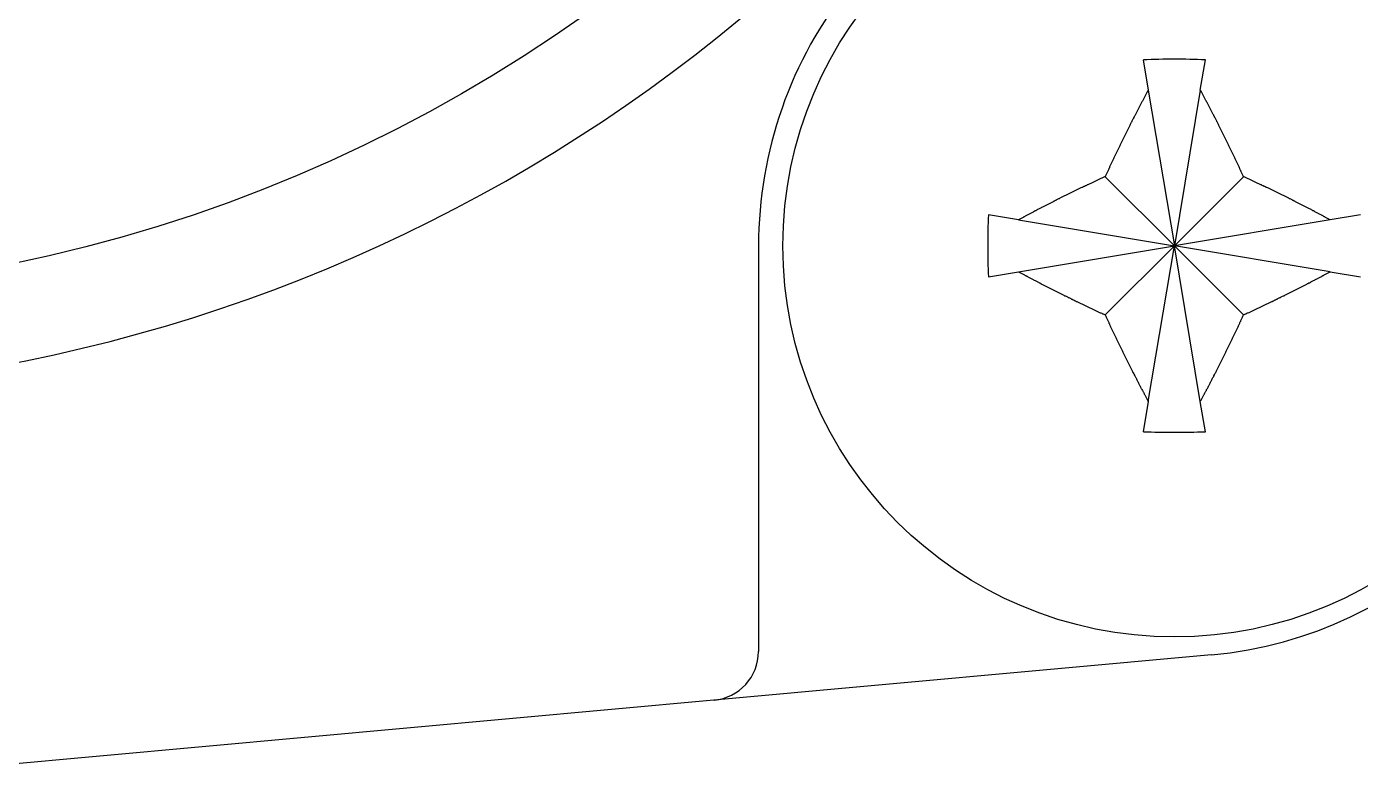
# Model space of a CAD drawing. Extents: x 55 to 320, y 62 to 485.
# Drawn here: x 87.55 to 101.18, y 83.31 to 90.97 of the extents above; entities that cross this region are included whole.
import ezdxf

# ---------------------------------------------------------------- set-up
doc = ezdxf.new("R2010")
doc.units = 0
doc.header["$MEASUREMENT"] = 0
doc.layers.add('FR_QBM1_G14_40U', color=7, linetype='CONTINUOUS')

msp = doc.modelspace()

# ---------------------------------------------------------------- linework, layer by layer
at = {"layer": 'FR_QBM1_G14_40U', "color": 5, "linetype": 'Continuous'}
for p, q in [((98.962, 90.628), (99.013, 90.32)), ((99.544, 90.32), (99.596, 90.628)), ((99.013, 90.32), (99.279, 88.727)), ((99.544, 90.32), (99.279, 88.727)), ((98.572, 89.434), (99.279, 88.727)), ((99.986, 89.434), (99.279, 88.727)), ((97.686, 88.993), (97.378, 89.044)), ((101.18, 89.044), (100.872, 88.993)), ((97.686, 88.993), (99.279, 88.727)), ((100.872, 88.993), (99.279, 88.727)), ((95.029, 88.727), (95.029, 84.579)), ((97.686, 88.462), (99.279, 88.727)), ((98.572, 88.02), (99.279, 88.727)), ((99.013, 87.134), (99.279, 88.727)), ((99.544, 87.134), (99.279, 88.727)), ((99.986, 88.02), (99.279, 88.727)), ((100.872, 88.462), (99.279, 88.727)), ((97.378, 88.41), (97.686, 88.462)), ((100.872, 88.462), (101.18, 88.41)), ((99.013, 87.134), (98.962, 86.826)), ((99.596, 86.826), (99.544, 87.134)), ((99.66, 84.545), (94.574, 84.081)), ((94.574, 84.081), (86.14, 83.312))]:
    msp.add_line(p, q, dxfattribs=at)
for points in [[(99.013, 90.32, 0), (99.01, 90.314, 0), (99.006, 90.307, 0), (99.002, 90.3, 0), (98.999, 90.293, 0), (98.995, 90.287, 0), (98.992, 90.28, 0), (98.988, 90.273, 0), (98.984, 90.266, 0), (98.981, 90.26, 0), (98.977, 90.253, 0), (98.974, 90.246, 0), (98.97, 90.239, 0), (98.966, 90.233, 0), (98.963, 90.226, 0), (98.959, 90.219, 0), (98.956, 90.212, 0), (98.952, 90.206, 0), (98.948, 90.199, 0), (98.945, 90.192, 0), (98.941, 90.185, 0), (98.938, 90.178, 0), (98.934, 90.171, 0), (98.93, 90.165, 0), (98.927, 90.158, 0), (98.923, 90.151, 0), (98.92, 90.144, 0), (98.916, 90.137, 0), (98.913, 90.131, 0), (98.909, 90.124, 0), (98.906, 90.117, 0), (98.902, 90.11, 0), (98.898, 90.103, 0), (98.895, 90.097, 0), (98.891, 90.09, 0), (98.888, 90.083, 0), (98.884, 90.076, 0), (98.881, 90.069, 0), (98.877, 90.062, 0), (98.874, 90.055, 0), (98.87, 90.049, 0), (98.867, 90.042, 0), (98.863, 90.035, 0), (98.86, 90.028, 0), (98.856, 90.021, 0), (98.853, 90.014, 0), (98.849, 90.007, 0), (98.846, 90, 0), (98.842, 89.993, 0), (98.838, 89.987, 0), (98.835, 89.98, 0), (98.832, 89.973, 0), (98.828, 89.966, 0), (98.825, 89.959, 0), (98.821, 89.952, 0), (98.818, 89.945, 0), (98.814, 89.938, 0), (98.811, 89.931, 0), (98.807, 89.924, 0), (98.804, 89.918, 0), (98.8, 89.911, 0), (98.797, 89.904, 0), (98.793, 89.897, 0), (98.79, 89.89, 0), (98.786, 89.883, 0), (98.783, 89.876, 0), (98.779, 89.869, 0), (98.776, 89.862, 0), (98.773, 89.855, 0), (98.769, 89.848, 0), (98.766, 89.841, 0), (98.762, 89.834, 0), (98.759, 89.828, 0), (98.755, 89.82, 0), (98.752, 89.814, 0), (98.749, 89.807, 0), (98.745, 89.8, 0), (98.742, 89.793, 0), (98.738, 89.786, 0), (98.735, 89.779, 0), (98.732, 89.772, 0), (98.728, 89.765, 0), (98.725, 89.758, 0), (98.721, 89.751, 0), (98.718, 89.744, 0), (98.715, 89.737, 0), (98.711, 89.73, 0), (98.708, 89.723, 0), (98.704, 89.716, 0), (98.701, 89.709, 0), (98.698, 89.702, 0), (98.694, 89.695, 0), (98.691, 89.688, 0), (98.688, 89.681, 0), (98.684, 89.674, 0), (98.681, 89.667, 0), (98.677, 89.66, 0), (98.674, 89.653, 0), (98.671, 89.646, 0), (98.668, 89.639, 0), (98.664, 89.632, 0), (98.661, 89.625, 0), (98.657, 89.618, 0), (98.654, 89.611, 0), (98.651, 89.604, 0), (98.647, 89.597, 0), (98.644, 89.59, 0), (98.641, 89.582, 0), (98.638, 89.576, 0), (98.634, 89.569, 0), (98.631, 89.561, 0), (98.628, 89.554, 0), (98.624, 89.547, 0), (98.621, 89.54, 0), (98.618, 89.533, 0), (98.615, 89.526, 0), (98.611, 89.519, 0), (98.608, 89.512, 0), (98.605, 89.505, 0), (98.601, 89.498, 0), (98.598, 89.491, 0), (98.595, 89.484, 0), (98.591, 89.477, 0), (98.588, 89.47, 0), (98.585, 89.463, 0), (98.582, 89.455, 0), (98.579, 89.448, 0), (98.575, 89.441, 0), (98.572, 89.434, 0)], [(99.986, 89.434, 0), (99.983, 89.441, 0), (99.979, 89.448, 0), (99.976, 89.455, 0), (99.973, 89.463, 0), (99.97, 89.47, 0), (99.966, 89.477, 0), (99.963, 89.484, 0), (99.96, 89.491, 0), (99.957, 89.498, 0), (99.953, 89.505, 0), (99.95, 89.512, 0), (99.947, 89.519, 0), (99.944, 89.526, 0), (99.94, 89.533, 0), (99.937, 89.54, 0), (99.934, 89.547, 0), (99.93, 89.554, 0), (99.927, 89.561, 0), (99.924, 89.569, 0), (99.92, 89.576, 0), (99.917, 89.582, 0), (99.914, 89.59, 0), (99.91, 89.597, 0), (99.907, 89.604, 0), (99.904, 89.611, 0), (99.9, 89.618, 0), (99.897, 89.625, 0), (99.894, 89.632, 0), (99.89, 89.639, 0), (99.887, 89.646, 0), (99.884, 89.653, 0), (99.88, 89.66, 0), (99.877, 89.667, 0), (99.874, 89.674, 0), (99.87, 89.681, 0), (99.867, 89.688, 0), (99.864, 89.695, 0), (99.86, 89.702, 0), (99.857, 89.709, 0), (99.853, 89.716, 0), (99.85, 89.723, 0), (99.847, 89.73, 0), (99.843, 89.737, 0), (99.84, 89.744, 0), (99.837, 89.751, 0), (99.833, 89.758, 0), (99.83, 89.765, 0), (99.826, 89.772, 0), (99.823, 89.779, 0), (99.82, 89.786, 0), (99.816, 89.793, 0), (99.813, 89.8, 0), (99.809, 89.807, 0), (99.806, 89.814, 0), (99.802, 89.82, 0), (99.799, 89.828, 0), (99.796, 89.834, 0), (99.792, 89.841, 0), (99.789, 89.848, 0), (99.785, 89.855, 0), (99.782, 89.862, 0), (99.778, 89.869, 0), (99.775, 89.876, 0), (99.772, 89.883, 0), (99.768, 89.89, 0), (99.765, 89.897, 0), (99.761, 89.904, 0), (99.758, 89.911, 0), (99.754, 89.918, 0), (99.751, 89.924, 0), (99.747, 89.931, 0), (99.744, 89.938, 0), (99.74, 89.945, 0), (99.737, 89.952, 0), (99.733, 89.959, 0), (99.73, 89.966, 0), (99.726, 89.973, 0), (99.723, 89.98, 0), (99.719, 89.987, 0), (99.716, 89.993, 0), (99.712, 90, 0), (99.709, 90.007, 0), (99.705, 90.014, 0), (99.702, 90.021, 0), (99.698, 90.028, 0), (99.695, 90.035, 0), (99.691, 90.042, 0), (99.688, 90.049, 0), (99.684, 90.055, 0), (99.681, 90.062, 0), (99.677, 90.069, 0), (99.674, 90.076, 0), (99.67, 90.083, 0), (99.667, 90.09, 0), (99.663, 90.097, 0), (99.659, 90.103, 0), (99.656, 90.11, 0), (99.652, 90.117, 0), (99.649, 90.124, 0), (99.645, 90.131, 0), (99.642, 90.137, 0), (99.638, 90.144, 0), (99.635, 90.151, 0), (99.631, 90.158, 0), (99.627, 90.165, 0), (99.624, 90.171, 0), (99.62, 90.178, 0), (99.617, 90.185, 0), (99.613, 90.192, 0), (99.609, 90.199, 0), (99.606, 90.206, 0), (99.602, 90.212, 0), (99.599, 90.219, 0), (99.595, 90.226, 0), (99.592, 90.233, 0), (99.588, 90.239, 0), (99.584, 90.246, 0), (99.581, 90.253, 0), (99.577, 90.26, 0), (99.573, 90.266, 0), (99.57, 90.273, 0), (99.566, 90.28, 0), (99.563, 90.287, 0), (99.559, 90.293, 0), (99.555, 90.3, 0), (99.552, 90.307, 0), (99.548, 90.314, 0), (99.544, 90.32, 0)], [(98.572, 89.434, 0), (98.565, 89.431, 0), (98.558, 89.428, 0), (98.551, 89.424, 0), (98.544, 89.421, 0), (98.537, 89.418, 0), (98.529, 89.415, 0), (98.522, 89.411, 0), (98.515, 89.408, 0), (98.508, 89.405, 0), (98.501, 89.402, 0), (98.494, 89.398, 0), (98.487, 89.395, 0), (98.48, 89.392, 0), (98.473, 89.388, 0), (98.466, 89.385, 0), (98.459, 89.382, 0), (98.452, 89.379, 0), (98.445, 89.375, 0), (98.438, 89.372, 0), (98.431, 89.369, 0), (98.424, 89.365, 0), (98.417, 89.362, 0), (98.41, 89.359, 0), (98.403, 89.355, 0), (98.395, 89.352, 0), (98.388, 89.349, 0), (98.382, 89.345, 0), (98.374, 89.342, 0), (98.367, 89.339, 0), (98.36, 89.335, 0), (98.353, 89.332, 0), (98.346, 89.329, 0), (98.339, 89.325, 0), (98.332, 89.322, 0), (98.325, 89.319, 0), (98.318, 89.315, 0), (98.311, 89.312, 0), (98.304, 89.308, 0), (98.297, 89.305, 0), (98.29, 89.302, 0), (98.283, 89.298, 0), (98.276, 89.295, 0), (98.269, 89.292, 0), (98.262, 89.288, 0), (98.255, 89.285, 0), (98.248, 89.281, 0), (98.241, 89.278, 0), (98.234, 89.275, 0), (98.228, 89.271, 0), (98.221, 89.268, 0), (98.213, 89.264, 0), (98.207, 89.261, 0), (98.2, 89.258, 0), (98.193, 89.254, 0), (98.186, 89.251, 0), (98.179, 89.247, 0), (98.172, 89.244, 0), (98.165, 89.24, 0), (98.158, 89.237, 0), (98.151, 89.234, 0), (98.144, 89.23, 0), (98.137, 89.227, 0), (98.13, 89.223, 0), (98.123, 89.22, 0), (98.116, 89.216, 0), (98.109, 89.213, 0), (98.102, 89.209, 0), (98.096, 89.206, 0), (98.089, 89.203, 0), (98.082, 89.199, 0), (98.075, 89.196, 0), (98.068, 89.192, 0), (98.061, 89.189, 0), (98.054, 89.185, 0), (98.047, 89.182, 0), (98.04, 89.178, 0), (98.033, 89.175, 0), (98.026, 89.171, 0), (98.02, 89.168, 0), (98.013, 89.164, 0), (98.006, 89.161, 0), (97.999, 89.157, 0), (97.992, 89.154, 0), (97.985, 89.15, 0), (97.978, 89.147, 0), (97.971, 89.143, 0), (97.965, 89.14, 0), (97.958, 89.136, 0), (97.951, 89.132, 0), (97.944, 89.129, 0), (97.937, 89.126, 0), (97.93, 89.122, 0), (97.923, 89.118, 0), (97.917, 89.115, 0), (97.91, 89.111, 0), (97.903, 89.108, 0), (97.896, 89.104, 0), (97.889, 89.101, 0), (97.882, 89.097, 0), (97.876, 89.094, 0), (97.869, 89.09, 0), (97.862, 89.086, 0), (97.855, 89.083, 0), (97.848, 89.079, 0), (97.841, 89.076, 0), (97.835, 89.072, 0), (97.828, 89.069, 0), (97.821, 89.065, 0), (97.814, 89.061, 0), (97.808, 89.058, 0), (97.801, 89.054, 0), (97.794, 89.051, 0), (97.787, 89.047, 0), (97.78, 89.043, 0), (97.774, 89.04, 0), (97.767, 89.036, 0), (97.76, 89.033, 0), (97.753, 89.029, 0), (97.746, 89.025, 0), (97.74, 89.022, 0), (97.733, 89.018, 0), (97.726, 89.014, 0), (97.719, 89.011, 0), (97.713, 89.007, 0), (97.706, 89.004, 0), (97.699, 89, 0), (97.693, 88.996, 0), (97.686, 88.993, 0)], [(100.872, 88.993, 0), (100.865, 88.996, 0), (100.859, 89, 0), (100.852, 89.004, 0), (100.845, 89.007, 0), (100.838, 89.011, 0), (100.832, 89.014, 0), (100.825, 89.018, 0), (100.818, 89.022, 0), (100.811, 89.025, 0), (100.805, 89.029, 0), (100.798, 89.033, 0), (100.791, 89.036, 0), (100.784, 89.04, 0), (100.778, 89.043, 0), (100.771, 89.047, 0), (100.764, 89.051, 0), (100.757, 89.054, 0), (100.75, 89.058, 0), (100.744, 89.061, 0), (100.737, 89.065, 0), (100.73, 89.069, 0), (100.723, 89.072, 0), (100.716, 89.076, 0), (100.71, 89.079, 0), (100.703, 89.083, 0), (100.696, 89.086, 0), (100.689, 89.09, 0), (100.682, 89.094, 0), (100.676, 89.097, 0), (100.669, 89.101, 0), (100.662, 89.104, 0), (100.655, 89.108, 0), (100.648, 89.111, 0), (100.641, 89.115, 0), (100.634, 89.118, 0), (100.628, 89.122, 0), (100.621, 89.126, 0), (100.614, 89.129, 0), (100.607, 89.132, 0), (100.6, 89.136, 0), (100.593, 89.14, 0), (100.587, 89.143, 0), (100.58, 89.147, 0), (100.573, 89.15, 0), (100.566, 89.154, 0), (100.559, 89.157, 0), (100.552, 89.161, 0), (100.545, 89.164, 0), (100.538, 89.168, 0), (100.531, 89.171, 0), (100.525, 89.175, 0), (100.518, 89.178, 0), (100.511, 89.182, 0), (100.504, 89.185, 0), (100.497, 89.189, 0), (100.49, 89.192, 0), (100.483, 89.196, 0), (100.476, 89.199, 0), (100.469, 89.203, 0), (100.462, 89.206, 0), (100.456, 89.209, 0), (100.449, 89.213, 0), (100.442, 89.216, 0), (100.435, 89.22, 0), (100.428, 89.223, 0), (100.421, 89.227, 0), (100.414, 89.23, 0), (100.407, 89.234, 0), (100.4, 89.237, 0), (100.393, 89.24, 0), (100.386, 89.244, 0), (100.379, 89.247, 0), (100.372, 89.251, 0), (100.365, 89.254, 0), (100.358, 89.258, 0), (100.351, 89.261, 0), (100.344, 89.264, 0), (100.337, 89.268, 0), (100.33, 89.271, 0), (100.323, 89.275, 0), (100.317, 89.278, 0), (100.31, 89.281, 0), (100.303, 89.285, 0), (100.296, 89.288, 0), (100.289, 89.292, 0), (100.282, 89.295, 0), (100.275, 89.298, 0), (100.268, 89.302, 0), (100.261, 89.305, 0), (100.254, 89.308, 0), (100.247, 89.312, 0), (100.24, 89.315, 0), (100.233, 89.319, 0), (100.226, 89.322, 0), (100.219, 89.325, 0), (100.212, 89.329, 0), (100.205, 89.332, 0), (100.198, 89.335, 0), (100.191, 89.339, 0), (100.183, 89.342, 0), (100.176, 89.345, 0), (100.169, 89.349, 0), (100.162, 89.352, 0), (100.155, 89.355, 0), (100.148, 89.359, 0), (100.141, 89.362, 0), (100.134, 89.365, 0), (100.127, 89.369, 0), (100.12, 89.372, 0), (100.113, 89.375, 0), (100.106, 89.379, 0), (100.099, 89.382, 0), (100.092, 89.385, 0), (100.085, 89.388, 0), (100.078, 89.392, 0), (100.071, 89.395, 0), (100.064, 89.398, 0), (100.057, 89.402, 0), (100.05, 89.405, 0), (100.043, 89.408, 0), (100.035, 89.411, 0), (100.028, 89.415, 0), (100.021, 89.418, 0), (100.014, 89.421, 0), (100.007, 89.424, 0), (100, 89.428, 0), (99.993, 89.431, 0), (99.986, 89.434, 0)], [(97.686, 88.462, 0), (97.693, 88.458, 0), (97.699, 88.454, 0), (97.706, 88.451, 0), (97.713, 88.447, 0), (97.719, 88.444, 0), (97.726, 88.44, 0), (97.733, 88.436, 0), (97.74, 88.433, 0), (97.746, 88.429, 0), (97.753, 88.425, 0), (97.76, 88.422, 0), (97.767, 88.418, 0), (97.774, 88.415, 0), (97.78, 88.411, 0), (97.787, 88.407, 0), (97.794, 88.404, 0), (97.801, 88.4, 0), (97.808, 88.397, 0), (97.814, 88.393, 0), (97.821, 88.389, 0), (97.828, 88.386, 0), (97.835, 88.382, 0), (97.841, 88.379, 0), (97.848, 88.375, 0), (97.855, 88.372, 0), (97.862, 88.368, 0), (97.869, 88.365, 0), (97.876, 88.361, 0), (97.882, 88.357, 0), (97.889, 88.354, 0), (97.896, 88.35, 0), (97.903, 88.347, 0), (97.91, 88.343, 0), (97.917, 88.34, 0), (97.923, 88.336, 0), (97.93, 88.332, 0), (97.937, 88.329, 0), (97.944, 88.326, 0), (97.951, 88.322, 0), (97.958, 88.318, 0), (97.965, 88.315, 0), (97.971, 88.311, 0), (97.978, 88.308, 0), (97.985, 88.304, 0), (97.992, 88.301, 0), (97.999, 88.297, 0), (98.006, 88.294, 0), (98.013, 88.29, 0), (98.02, 88.287, 0), (98.026, 88.283, 0), (98.033, 88.28, 0), (98.04, 88.276, 0), (98.047, 88.273, 0), (98.054, 88.269, 0), (98.061, 88.266, 0), (98.068, 88.262, 0), (98.075, 88.259, 0), (98.082, 88.255, 0), (98.089, 88.252, 0), (98.096, 88.249, 0), (98.102, 88.245, 0), (98.109, 88.242, 0), (98.116, 88.238, 0), (98.123, 88.235, 0), (98.13, 88.231, 0), (98.137, 88.228, 0), (98.144, 88.224, 0), (98.151, 88.221, 0), (98.158, 88.217, 0), (98.165, 88.214, 0), (98.172, 88.211, 0), (98.179, 88.207, 0), (98.186, 88.204, 0), (98.193, 88.2, 0), (98.2, 88.197, 0), (98.207, 88.194, 0), (98.213, 88.19, 0), (98.221, 88.187, 0), (98.228, 88.183, 0), (98.234, 88.18, 0), (98.241, 88.176, 0), (98.248, 88.173, 0), (98.255, 88.17, 0), (98.262, 88.166, 0), (98.269, 88.163, 0), (98.276, 88.159, 0), (98.283, 88.156, 0), (98.29, 88.153, 0), (98.297, 88.149, 0), (98.304, 88.146, 0), (98.311, 88.143, 0), (98.318, 88.139, 0), (98.325, 88.136, 0), (98.332, 88.132, 0), (98.339, 88.129, 0), (98.346, 88.126, 0), (98.353, 88.123, 0), (98.36, 88.119, 0), (98.367, 88.116, 0), (98.374, 88.112, 0), (98.382, 88.109, 0), (98.388, 88.106, 0), (98.395, 88.102, 0), (98.403, 88.099, 0), (98.41, 88.096, 0), (98.417, 88.093, 0), (98.424, 88.089, 0), (98.431, 88.086, 0), (98.438, 88.082, 0), (98.445, 88.079, 0), (98.452, 88.076, 0), (98.459, 88.073, 0), (98.466, 88.069, 0), (98.473, 88.066, 0), (98.48, 88.063, 0), (98.487, 88.059, 0), (98.494, 88.056, 0), (98.501, 88.053, 0), (98.508, 88.05, 0), (98.515, 88.046, 0), (98.522, 88.043, 0), (98.529, 88.04, 0), (98.537, 88.037, 0), (98.544, 88.033, 0), (98.551, 88.03, 0), (98.558, 88.027, 0), (98.565, 88.023, 0), (98.572, 88.02, 0)], [(99.986, 88.02, 0), (99.993, 88.023, 0), (100, 88.027, 0), (100.007, 88.03, 0), (100.014, 88.033, 0), (100.021, 88.037, 0), (100.028, 88.04, 0), (100.035, 88.043, 0), (100.043, 88.046, 0), (100.05, 88.05, 0), (100.057, 88.053, 0), (100.064, 88.056, 0), (100.071, 88.059, 0), (100.078, 88.063, 0), (100.085, 88.066, 0), (100.092, 88.069, 0), (100.099, 88.073, 0), (100.106, 88.076, 0), (100.113, 88.079, 0), (100.12, 88.082, 0), (100.127, 88.086, 0), (100.134, 88.089, 0), (100.141, 88.093, 0), (100.148, 88.096, 0), (100.155, 88.099, 0), (100.162, 88.102, 0), (100.169, 88.106, 0), (100.176, 88.109, 0), (100.183, 88.112, 0), (100.191, 88.116, 0), (100.198, 88.119, 0), (100.205, 88.123, 0), (100.212, 88.126, 0), (100.219, 88.129, 0), (100.226, 88.132, 0), (100.233, 88.136, 0), (100.24, 88.139, 0), (100.247, 88.143, 0), (100.254, 88.146, 0), (100.261, 88.149, 0), (100.268, 88.153, 0), (100.275, 88.156, 0), (100.282, 88.159, 0), (100.289, 88.163, 0), (100.296, 88.166, 0), (100.303, 88.17, 0), (100.31, 88.173, 0), (100.317, 88.176, 0), (100.323, 88.18, 0), (100.33, 88.183, 0), (100.337, 88.187, 0), (100.344, 88.19, 0), (100.351, 88.194, 0), (100.358, 88.197, 0), (100.365, 88.2, 0), (100.372, 88.204, 0), (100.379, 88.207, 0), (100.386, 88.211, 0), (100.393, 88.214, 0), (100.4, 88.217, 0), (100.407, 88.221, 0), (100.414, 88.224, 0), (100.421, 88.228, 0), (100.428, 88.231, 0), (100.435, 88.235, 0), (100.442, 88.238, 0), (100.449, 88.242, 0), (100.456, 88.245, 0), (100.462, 88.249, 0), (100.469, 88.252, 0), (100.476, 88.255, 0), (100.483, 88.259, 0), (100.49, 88.262, 0), (100.497, 88.266, 0), (100.504, 88.269, 0), (100.511, 88.273, 0), (100.518, 88.276, 0), (100.525, 88.28, 0), (100.531, 88.283, 0), (100.538, 88.287, 0), (100.545, 88.29, 0), (100.552, 88.294, 0), (100.559, 88.297, 0), (100.566, 88.301, 0), (100.573, 88.304, 0), (100.58, 88.308, 0), (100.587, 88.311, 0), (100.593, 88.315, 0), (100.6, 88.318, 0), (100.607, 88.322, 0), (100.614, 88.326, 0), (100.621, 88.329, 0), (100.628, 88.332, 0), (100.634, 88.336, 0), (100.641, 88.34, 0), (100.648, 88.343, 0), (100.655, 88.347, 0), (100.662, 88.35, 0), (100.669, 88.354, 0), (100.676, 88.357, 0), (100.682, 88.361, 0), (100.689, 88.365, 0), (100.696, 88.368, 0), (100.703, 88.372, 0), (100.71, 88.375, 0), (100.716, 88.379, 0), (100.723, 88.382, 0), (100.73, 88.386, 0), (100.737, 88.389, 0), (100.744, 88.393, 0), (100.75, 88.397, 0), (100.757, 88.4, 0), (100.764, 88.404, 0), (100.771, 88.407, 0), (100.778, 88.411, 0), (100.784, 88.415, 0), (100.791, 88.418, 0), (100.798, 88.422, 0), (100.805, 88.425, 0), (100.811, 88.429, 0), (100.818, 88.433, 0), (100.825, 88.436, 0), (100.832, 88.44, 0), (100.838, 88.444, 0), (100.845, 88.447, 0), (100.852, 88.451, 0), (100.859, 88.454, 0), (100.865, 88.458, 0), (100.872, 88.462, 0)], [(98.572, 88.02, 0), (98.575, 88.013, 0), (98.579, 88.006, 0), (98.582, 87.999, 0), (98.585, 87.992, 0), (98.588, 87.985, 0), (98.591, 87.978, 0), (98.595, 87.971, 0), (98.598, 87.964, 0), (98.601, 87.957, 0), (98.605, 87.95, 0), (98.608, 87.942, 0), (98.611, 87.935, 0), (98.615, 87.928, 0), (98.618, 87.921, 0), (98.621, 87.914, 0), (98.624, 87.907, 0), (98.628, 87.9, 0), (98.631, 87.893, 0), (98.634, 87.886, 0), (98.638, 87.879, 0), (98.641, 87.872, 0), (98.644, 87.865, 0), (98.647, 87.858, 0), (98.651, 87.851, 0), (98.654, 87.844, 0), (98.657, 87.837, 0), (98.661, 87.83, 0), (98.664, 87.823, 0), (98.668, 87.816, 0), (98.671, 87.809, 0), (98.674, 87.802, 0), (98.677, 87.795, 0), (98.681, 87.788, 0), (98.684, 87.781, 0), (98.688, 87.774, 0), (98.691, 87.767, 0), (98.694, 87.76, 0), (98.698, 87.753, 0), (98.701, 87.746, 0), (98.704, 87.739, 0), (98.708, 87.732, 0), (98.711, 87.725, 0), (98.715, 87.718, 0), (98.718, 87.711, 0), (98.721, 87.704, 0), (98.725, 87.697, 0), (98.728, 87.69, 0), (98.732, 87.683, 0), (98.735, 87.676, 0), (98.738, 87.669, 0), (98.742, 87.662, 0), (98.745, 87.655, 0), (98.749, 87.648, 0), (98.752, 87.641, 0), (98.755, 87.634, 0), (98.759, 87.627, 0), (98.762, 87.62, 0), (98.766, 87.613, 0), (98.769, 87.606, 0), (98.773, 87.599, 0), (98.776, 87.592, 0), (98.779, 87.585, 0), (98.783, 87.578, 0), (98.786, 87.572, 0), (98.79, 87.564, 0), (98.793, 87.558, 0), (98.797, 87.551, 0), (98.8, 87.544, 0), (98.804, 87.537, 0), (98.807, 87.53, 0), (98.811, 87.523, 0), (98.814, 87.516, 0), (98.818, 87.509, 0), (98.821, 87.502, 0), (98.825, 87.495, 0), (98.828, 87.489, 0), (98.832, 87.482, 0), (98.835, 87.475, 0), (98.838, 87.468, 0), (98.842, 87.461, 0), (98.846, 87.454, 0), (98.849, 87.447, 0), (98.853, 87.44, 0), (98.856, 87.433, 0), (98.86, 87.427, 0), (98.863, 87.42, 0), (98.867, 87.413, 0), (98.87, 87.406, 0), (98.874, 87.399, 0), (98.877, 87.392, 0), (98.881, 87.385, 0), (98.884, 87.379, 0), (98.888, 87.372, 0), (98.891, 87.365, 0), (98.895, 87.358, 0), (98.898, 87.351, 0), (98.902, 87.344, 0), (98.906, 87.338, 0), (98.909, 87.331, 0), (98.913, 87.324, 0), (98.916, 87.317, 0), (98.92, 87.31, 0), (98.923, 87.303, 0), (98.927, 87.297, 0), (98.93, 87.29, 0), (98.934, 87.283, 0), (98.938, 87.276, 0), (98.941, 87.269, 0), (98.945, 87.263, 0), (98.948, 87.256, 0), (98.952, 87.249, 0), (98.956, 87.242, 0), (98.959, 87.235, 0), (98.963, 87.229, 0), (98.966, 87.222, 0), (98.97, 87.215, 0), (98.974, 87.208, 0), (98.977, 87.202, 0), (98.981, 87.195, 0), (98.984, 87.188, 0), (98.988, 87.181, 0), (98.992, 87.175, 0), (98.995, 87.168, 0), (98.999, 87.161, 0), (99.002, 87.154, 0), (99.006, 87.148, 0), (99.01, 87.141, 0), (99.013, 87.134, 0)], [(99.544, 87.134, 0), (99.548, 87.141, 0), (99.552, 87.148, 0), (99.555, 87.154, 0), (99.559, 87.161, 0), (99.563, 87.168, 0), (99.566, 87.175, 0), (99.57, 87.181, 0), (99.573, 87.188, 0), (99.577, 87.195, 0), (99.581, 87.202, 0), (99.584, 87.208, 0), (99.588, 87.215, 0), (99.592, 87.222, 0), (99.595, 87.229, 0), (99.599, 87.235, 0), (99.602, 87.242, 0), (99.606, 87.249, 0), (99.609, 87.256, 0), (99.613, 87.263, 0), (99.617, 87.269, 0), (99.62, 87.276, 0), (99.624, 87.283, 0), (99.627, 87.29, 0), (99.631, 87.297, 0), (99.635, 87.303, 0), (99.638, 87.31, 0), (99.642, 87.317, 0), (99.645, 87.324, 0), (99.649, 87.331, 0), (99.652, 87.338, 0), (99.656, 87.344, 0), (99.659, 87.351, 0), (99.663, 87.358, 0), (99.667, 87.365, 0), (99.67, 87.372, 0), (99.674, 87.379, 0), (99.677, 87.385, 0), (99.681, 87.392, 0), (99.684, 87.399, 0), (99.688, 87.406, 0), (99.691, 87.413, 0), (99.695, 87.42, 0), (99.698, 87.427, 0), (99.702, 87.433, 0), (99.705, 87.44, 0), (99.709, 87.447, 0), (99.712, 87.454, 0), (99.716, 87.461, 0), (99.719, 87.468, 0), (99.723, 87.475, 0), (99.726, 87.482, 0), (99.73, 87.489, 0), (99.733, 87.495, 0), (99.737, 87.502, 0), (99.74, 87.509, 0), (99.744, 87.516, 0), (99.747, 87.523, 0), (99.751, 87.53, 0), (99.754, 87.537, 0), (99.758, 87.544, 0), (99.761, 87.551, 0), (99.765, 87.558, 0), (99.768, 87.564, 0), (99.772, 87.572, 0), (99.775, 87.578, 0), (99.778, 87.585, 0), (99.782, 87.592, 0), (99.785, 87.599, 0), (99.789, 87.606, 0), (99.792, 87.613, 0), (99.796, 87.62, 0), (99.799, 87.627, 0), (99.802, 87.634, 0), (99.806, 87.641, 0), (99.809, 87.648, 0), (99.813, 87.655, 0), (99.816, 87.662, 0), (99.82, 87.669, 0), (99.823, 87.676, 0), (99.826, 87.683, 0), (99.83, 87.69, 0), (99.833, 87.697, 0), (99.837, 87.704, 0), (99.84, 87.711, 0), (99.843, 87.718, 0), (99.847, 87.725, 0), (99.85, 87.732, 0), (99.853, 87.739, 0), (99.857, 87.746, 0), (99.86, 87.753, 0), (99.864, 87.76, 0), (99.867, 87.767, 0), (99.87, 87.774, 0), (99.874, 87.781, 0), (99.877, 87.788, 0), (99.88, 87.795, 0), (99.884, 87.802, 0), (99.887, 87.809, 0), (99.89, 87.816, 0), (99.894, 87.823, 0), (99.897, 87.83, 0), (99.9, 87.837, 0), (99.904, 87.844, 0), (99.907, 87.851, 0), (99.91, 87.858, 0), (99.914, 87.865, 0), (99.917, 87.872, 0), (99.92, 87.879, 0), (99.924, 87.886, 0), (99.927, 87.893, 0), (99.93, 87.9, 0), (99.934, 87.907, 0), (99.937, 87.914, 0), (99.94, 87.921, 0), (99.944, 87.928, 0), (99.947, 87.935, 0), (99.95, 87.942, 0), (99.953, 87.95, 0), (99.957, 87.957, 0), (99.96, 87.964, 0), (99.963, 87.971, 0), (99.966, 87.978, 0), (99.97, 87.985, 0), (99.973, 87.992, 0), (99.976, 87.999, 0), (99.979, 88.006, 0), (99.983, 88.013, 0), (99.986, 88.02, 0)]]:
    msp.add_polyline3d(points, dxfattribs=at)
for centre, radius in [((84.279, 103.727), 15.5), ((99.279, 88.727), 4)]:
    msp.add_circle(centre, radius, dxfattribs=at)
for centre, radius, start, end in [((84.279, 103.727), 16.5, 204.62, 335.38), ((99.279, 88.727), 4.25, 141.2894, 180), ((99.279, 82.661), 7.974, 87.7229, 92.2771), ((105.346, 88.727), 7.974, 177.7229, 182.2771), ((99.279, 88.727), 4.2, 275.2095, 354.7905), ((99.279, 94.794), 7.974, 267.7229, 272.2771), ((94.529, 84.579), 0.5, 275.2095, 0)]:
    msp.add_arc(centre, radius, start, end, dxfattribs=at)

doc.saveas('drawing.dxf')
